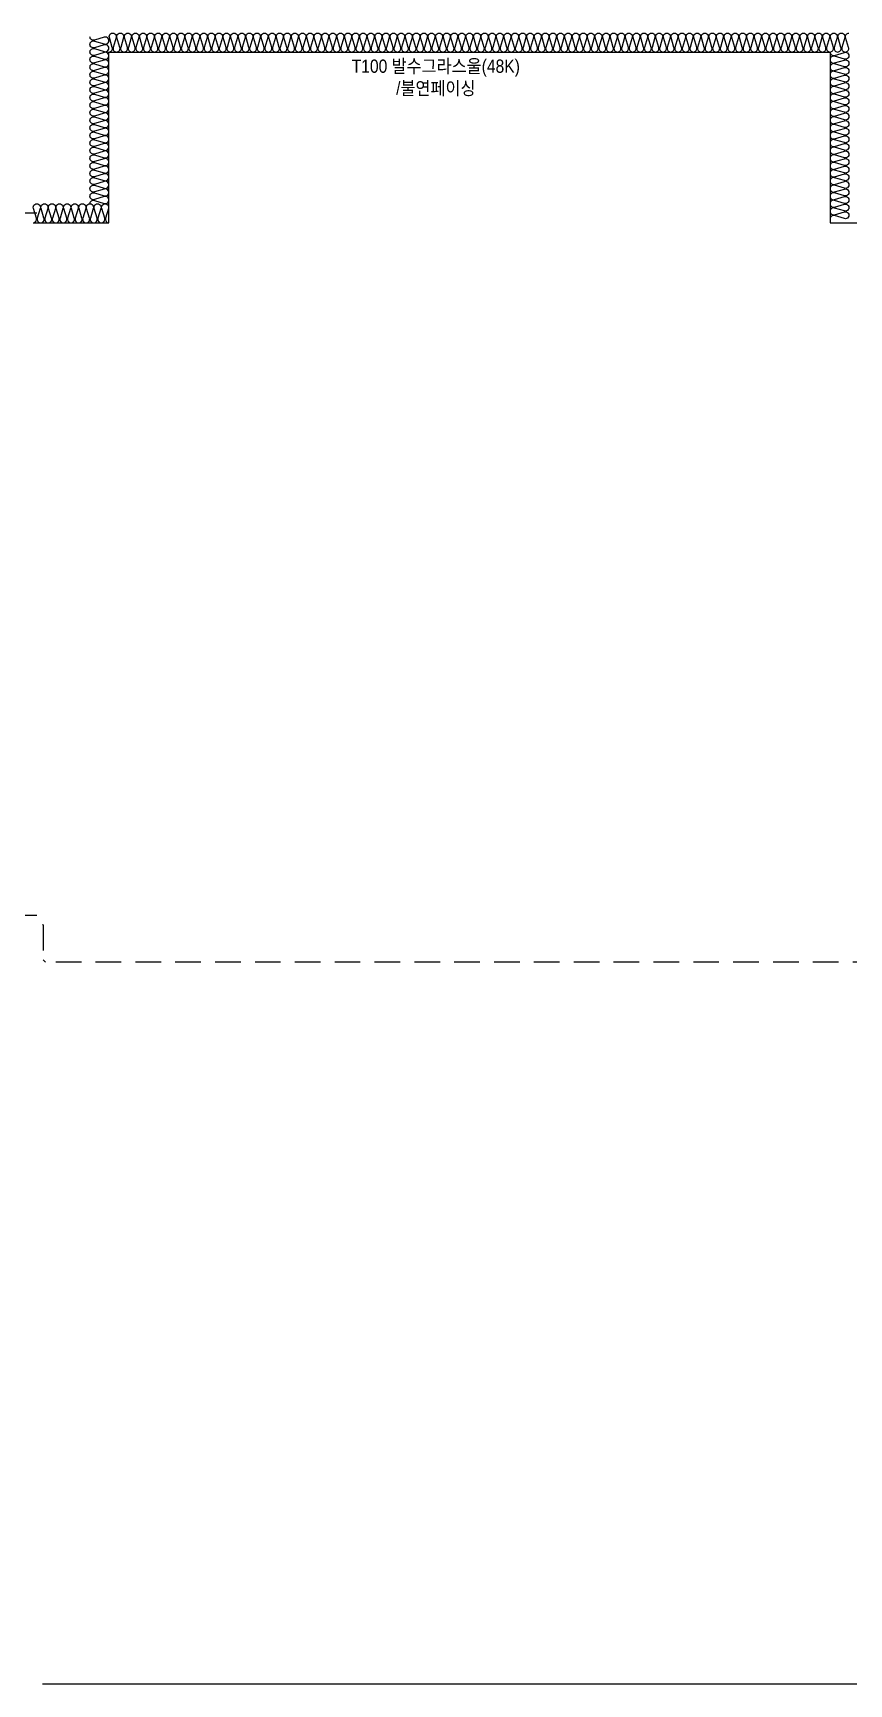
# Model space of a CAD drawing. Header units: millimetres. Extents: x 19868 to 801382, y -4805 to 85279.
# Drawn here: x 748688 to 752988, y 43679 to 52379 of the extents above; entities that cross this region are included whole.
import ezdxf
from ezdxf.enums import TextEntityAlignment as Align

# ---------------------------------------------------------------- set-up
doc = ezdxf.new("R2010")
doc.units = ezdxf.units.MM
doc.header["$LTSCALE"] = 250
doc.linetypes.add('HID', pattern=[2.8, 1.8, -1])
for name, color, linetype in [('A-ETC-8', 8, 'Continuous'), ('A-FIN', 6, 'Continuous'), ('A-WP', 1, 'HID'), ('INSUL', 8, 'Continuous'), ('ISL', 251, 'Continuous')]:
    doc.layers.add(name, color=color, linetype=linetype)
doc.layers.add('NOPLOT-단열', color=225, linetype='Continuous', plot=False)
doc.styles.add('Gdim', font='')
doc.styles.get('Gdim').set_extended_font_data('Dotum')

# ---------------------------------------------------------------- blocks, each defined once
blk = doc.blocks.new('그릴_3.8')
at = {"layer": 'INSUL'}
for p, q in [((-220, 3750), (20, 3750)), ((-220, 50), (20, 50))]:
    blk.add_line(p, q, dxfattribs=at)

msp = doc.modelspace()

# ---------------------------------------------------------------- linework, layer by layer
at = {"layer": 'A-FIN'}
msp.add_line((748738.2, 43678.9), (755488.2, 43678.9), dxfattribs=at)
at = {"layer": 'A-WP', "ltscale": 0.3}
for p, q in [((748741.2, 47678.9), (748738.2, 47678.9)), ((748741.2, 47678.9), (748741.2, 47494.1)), ((748753.4, 47481.9), (748741.2, 47494.1)), ((757973.1, 47481.9), (748753.4, 47481.9))]:
    msp.add_line(p, q, dxfattribs=at)
at = {"layer": 'ISL'}
for points in [[(749088.2, 52278.9, 0.509267), (749105.9, 52303.2), (749090.6, 52354.7, -1.372593), (749125.9, 52354.7), (749110.6, 52303.2, 0.509267), (749128.2, 52278.9, 0.509267), (749145.9, 52303.2), (749130.6, 52354.7, -1.372593), (749165.9, 52354.7), (749150.6, 52303.2, 0.509267), (749168.2, 52278.9, 0.509267), (749185.9, 52303.2), (749170.6, 52354.7, -1.372593), (749205.9, 52354.7), (749190.6, 52303.2, 0.509267), (749208.2, 52278.9, 0.509267), (749225.9, 52303.2), (749210.6, 52354.7, -1.372593), (749245.9, 52354.7), (749230.6, 52303.2, 0.509267), (749248.2, 52278.9, 0.509267), (749265.9, 52303.2), (749250.6, 52354.7, -1.372593), (749285.9, 52354.7), (749270.6, 52303.2, 0.509267), (749288.2, 52278.9, 0.509267), (749305.9, 52303.2), (749290.6, 52354.7, -1.372593), (749325.9, 52354.7), (749310.6, 52303.2, 0.509267), (749328.2, 52278.9, 0.509267), (749345.9, 52303.2), (749330.6, 52354.7, -1.372593), (749365.9, 52354.7), (749350.6, 52303.2, 0.509267), (749368.2, 52278.9, 0.509267), (749385.9, 52303.2), (749370.6, 52354.7, -1.372593), (749405.9, 52354.7), (749390.6, 52303.2, 0.509267), (749408.2, 52278.9, 0.509267), (749425.9, 52303.2), (749410.6, 52354.7, -1.372593), (749445.9, 52354.7), (749430.6, 52303.2, 0.509267), (749448.2, 52278.9, 0.509267), (749465.9, 52303.2), (749450.6, 52354.7, -1.372593), (749485.9, 52354.7), (749470.6, 52303.2, 0.509267), (749488.2, 52278.9, 0.509267), (749505.9, 52303.2), (749490.6, 52354.7, -1.372593), (749525.9, 52354.7), (749510.6, 52303.2, 0.509267), (749528.2, 52278.9, 0.509267), (749545.9, 52303.2), (749530.6, 52354.7, -1.372593), (749565.9, 52354.7), (749550.6, 52303.2, 0.509267), (749568.2, 52278.9, 0.509267), (749585.9, 52303.2), (749570.6, 52354.7, -1.372593), (749605.9, 52354.7), (749590.6, 52303.2, 0.509267), (749608.2, 52278.9, 0.509267), (749625.9, 52303.2), (749610.6, 52354.7, -1.372593), (749645.9, 52354.7), (749630.6, 52303.2, 0.509267), (749648.2, 52278.9, 0.509267), (749665.9, 52303.2), (749650.6, 52354.7, -1.372593), (749685.9, 52354.7), (749670.6, 52303.2, 0.509267), (749688.2, 52278.9, 0.509267), (749705.9, 52303.2), (749690.6, 52354.7, -1.372593), (749725.9, 52354.7), (749710.6, 52303.2, 0.509267), (749728.2, 52278.9, 0.509267), (749745.9, 52303.2), (749730.6, 52354.7, -1.372593), (749765.9, 52354.7), (749750.6, 52303.2, 0.509267), (749768.2, 52278.9, 0.509267), (749785.9, 52303.2), (749770.6, 52354.7, -1.372593), (749805.9, 52354.7), (749790.6, 52303.2, 0.509267), (749808.2, 52278.9, 0.509267), (749825.9, 52303.2), (749810.6, 52354.7, -1.372593), (749845.9, 52354.7), (749830.6, 52303.2, 0.509267), (749848.2, 52278.9, 0.509267), (749865.9, 52303.2), (749850.6, 52354.7, -1.372593), (749885.9, 52354.7), (749870.6, 52303.2, 0.509267), (749888.2, 52278.9, 0.509267), (749905.9, 52303.2), (749890.6, 52354.7, -1.372593), (749925.9, 52354.7), (749910.6, 52303.2, 0.509267), (749928.2, 52278.9, 0.509267), (749945.9, 52303.2), (749930.6, 52354.7, -1.372593), (749965.9, 52354.7), (749950.6, 52303.2, 0.509267), (749968.2, 52278.9, 0.509267), (749985.9, 52303.2), (749970.6, 52354.7, -1.372593), (750005.9, 52354.7), (749990.6, 52303.2, 0.509267), (750008.2, 52278.9, 0.509267), (750025.9, 52303.2), (750010.6, 52354.7, -1.372593), (750045.9, 52354.7), (750030.6, 52303.2, 0.509267), (750048.2, 52278.9, 0.509267), (750065.9, 52303.2), (750050.6, 52354.7, -1.372593), (750085.9, 52354.7), (750070.6, 52303.2, 0.509267), (750088.2, 52278.9, 0.509267), (750105.9, 52303.2), (750090.6, 52354.7, -1.372593), (750125.9, 52354.7), (750110.6, 52303.2, 0.509267), (750128.2, 52278.9, 0.509267), (750145.9, 52303.2), (750130.6, 52354.7, -1.372593), (750165.9, 52354.7), (750150.6, 52303.2, 0.509267), (750168.2, 52278.9, 0.509267), (750185.9, 52303.2), (750170.6, 52354.7, -1.372593), (750205.9, 52354.7), (750190.6, 52303.2, 0.509267), (750208.2, 52278.9, 0.509267), (750225.9, 52303.2), (750210.6, 52354.7, -1.372593), (750245.9, 52354.7), (750230.6, 52303.2, 0.509267), (750248.2, 52278.9, 0.509267), (750265.9, 52303.2), (750250.6, 52354.7, -1.372593), (750285.9, 52354.7), (750270.6, 52303.2, 0.509267), (750288.2, 52278.9, 0.509267), (750305.9, 52303.2), (750290.6, 52354.7, -1.372593), (750325.9, 52354.7), (750310.6, 52303.2, 0.509267), (750328.2, 52278.9, 0.509267), (750345.9, 52303.2), (750330.6, 52354.7, -1.372593), (750365.9, 52354.7), (750350.6, 52303.2, 0.509267), (750368.2, 52278.9, 0.509267), (750385.9, 52303.2), (750370.6, 52354.7, -1.372593), (750405.9, 52354.7), (750390.6, 52303.2, 0.509267), (750408.2, 52278.9, 0.509267), (750425.9, 52303.2), (750410.6, 52354.7, -1.372593), (750445.9, 52354.7), (750430.6, 52303.2, 0.509267), (750448.2, 52278.9, 0.509267), (750465.9, 52303.2), (750450.6, 52354.7, -1.372593), (750485.9, 52354.7), (750470.6, 52303.2, 0.509267), (750488.2, 52278.9, 0.509267), (750505.9, 52303.2), (750490.6, 52354.7, -1.372593), (750525.9, 52354.7), (750510.6, 52303.2, 0.509267), (750528.2, 52278.9, 0.509267), (750545.9, 52303.2), (750530.6, 52354.7, -1.372593), (750565.9, 52354.7), (750550.6, 52303.2, 0.509267), (750568.2, 52278.9, 0.509267), (750585.9, 52303.2), (750570.6, 52354.7, -1.372593), (750605.9, 52354.7), (750590.6, 52303.2, 0.509267), (750608.2, 52278.9, 0.509267), (750625.9, 52303.2), (750610.6, 52354.7, -1.372593), (750645.9, 52354.7), (750630.6, 52303.2, 0.509267), (750648.2, 52278.9, 0.509267), (750665.9, 52303.2), (750650.6, 52354.7, -1.372593), (750685.9, 52354.7), (750670.6, 52303.2, 0.509267), (750688.2, 52278.9, 0.509267), (750705.9, 52303.2), (750690.6, 52354.7, -1.372593), (750725.9, 52354.7), (750710.6, 52303.2, 0.509267), (750728.2, 52278.9, 0.509267), (750745.9, 52303.2), (750730.6, 52354.7, -1.372593), (750765.9, 52354.7), (750750.6, 52303.2, 0.509267), (750768.2, 52278.9, 0.509267), (750785.9, 52303.2), (750770.6, 52354.7, -1.372593), (750805.9, 52354.7), (750790.6, 52303.2, 0.509267), (750808.2, 52278.9, 0.509267), (750825.9, 52303.2), (750810.6, 52354.7, -1.372593), (750845.9, 52354.7), (750830.6, 52303.2, 0.509267), (750848.2, 52278.9, 0.509267), (750865.9, 52303.2), (750850.6, 52354.7, -1.372593), (750885.9, 52354.7), (750870.6, 52303.2, 0.509267), (750888.2, 52278.9, 0.509267), (750905.9, 52303.2), (750890.6, 52354.7, -1.372593), (750925.9, 52354.7), (750910.6, 52303.2, 0.509267), (750928.2, 52278.9, 0.509267), (750945.9, 52303.2), (750930.6, 52354.7, -1.372593), (750965.9, 52354.7), (750950.6, 52303.2, 0.509267), (750968.2, 52278.9, 0.509267), (750985.9, 52303.2), (750970.6, 52354.7, -1.372593), (751005.9, 52354.7), (750990.6, 52303.2, 0.509267), (751008.2, 52278.9, 0.509267), (751025.9, 52303.2), (751010.6, 52354.7, -1.372593), (751045.9, 52354.7), (751030.6, 52303.2, 0.509267), (751048.2, 52278.9, 0.509267), (751065.9, 52303.2), (751050.6, 52354.7, -1.372593), (751085.9, 52354.7), (751070.6, 52303.2, 0.509267), (751088.2, 52278.9, 0.509267), (751105.9, 52303.2), (751090.6, 52354.7, -1.372593), (751125.9, 52354.7), (751110.6, 52303.2, 0.509267), (751128.2, 52278.9, 0.509267), (751145.9, 52303.2), (751130.6, 52354.7, -1.372593), (751165.9, 52354.7), (751150.6, 52303.2, 0.509267), (751168.2, 52278.9, 0.509267), (751185.9, 52303.2), (751170.6, 52354.7, -1.372593), (751205.9, 52354.7), (751190.6, 52303.2, 0.509267), (751208.2, 52278.9, 0.509267), (751225.9, 52303.2), (751210.6, 52354.7, -1.372593), (751245.9, 52354.7), (751230.6, 52303.2, 0.509267), (751248.2, 52278.9, 0.509267), (751265.9, 52303.2), (751250.6, 52354.7, -1.372593), (751285.9, 52354.7), (751270.6, 52303.2, 0.509267), (751288.2, 52278.9, 0.509267), (751305.9, 52303.2), (751290.6, 52354.7, -1.372593), (751325.9, 52354.7), (751310.6, 52303.2, 0.509267), (751328.2, 52278.9, 0.509267), (751345.9, 52303.2), (751330.6, 52354.7, -1.372593), (751365.9, 52354.7), (751350.6, 52303.2, 0.509267), (751368.2, 52278.9, 0.509267), (751385.9, 52303.2), (751370.6, 52354.7, -1.372593), (751405.9, 52354.7), (751390.6, 52303.2, 0.509267), (751408.2, 52278.9, 0.509267), (751425.9, 52303.2), (751410.6, 52354.7, -1.372593), (751445.9, 52354.7), (751430.6, 52303.2, 0.509267), (751448.2, 52278.9, 0.509267), (751465.9, 52303.2), (751450.6, 52354.7, -1.372593), (751485.9, 52354.7), (751470.6, 52303.2, 0.509267), (751488.2, 52278.9, 0.509267), (751505.9, 52303.2), (751490.6, 52354.7, -1.372593), (751525.9, 52354.7), (751510.6, 52303.2, 0.509267), (751528.2, 52278.9, 0.509267), (751545.9, 52303.2), (751530.6, 52354.7, -1.372593), (751565.9, 52354.7), (751550.6, 52303.2, 0.509267), (751568.2, 52278.9, 0.509267), (751585.9, 52303.2), (751570.6, 52354.7, -1.372593), (751605.9, 52354.7), (751590.6, 52303.2, 0.509267), (751608.2, 52278.9, 0.509267), (751625.9, 52303.2), (751610.6, 52354.7, -1.372593), (751645.9, 52354.7), (751630.6, 52303.2, 0.509267), (751648.2, 52278.9, 0.509267), (751665.9, 52303.2), (751650.6, 52354.7, -1.372593), (751685.9, 52354.7), (751670.6, 52303.2, 0.509267), (751688.2, 52278.9, 0.509267), (751705.9, 52303.2), (751690.6, 52354.7, -1.372593), (751725.9, 52354.7), (751710.6, 52303.2, 0.509267), (751728.2, 52278.9, 0.509267), (751745.9, 52303.2), (751730.6, 52354.7, -1.372593), (751765.9, 52354.7), (751750.6, 52303.2, 0.509267), (751768.2, 52278.9, 0.509267), (751785.9, 52303.2), (751770.6, 52354.7, -1.372593), (751805.9, 52354.7), (751790.6, 52303.2, 0.509267), (751808.2, 52278.9, 0.509267), (751825.9, 52303.2), (751810.6, 52354.7, -1.372593), (751845.9, 52354.7), (751830.6, 52303.2, 0.509267), (751848.2, 52278.9, 0.509267), (751865.9, 52303.2), (751850.6, 52354.7, -1.372593), (751885.9, 52354.7), (751870.6, 52303.2, 0.509267), (751888.2, 52278.9, 0.509267), (751905.9, 52303.2), (751890.6, 52354.7, -1.372593), (751925.9, 52354.7), (751910.6, 52303.2, 0.509267), (751928.2, 52278.9, 0.509267), (751945.9, 52303.2), (751930.6, 52354.7, -1.372593), (751965.9, 52354.7), (751950.6, 52303.2, 0.509267), (751968.2, 52278.9, 0.509267), (751985.9, 52303.2), (751970.6, 52354.7, -1.372593), (752005.9, 52354.7), (751990.6, 52303.2, 0.509267), (752008.2, 52278.9, 0.509267), (752025.9, 52303.2), (752010.6, 52354.7, -1.372593), (752045.9, 52354.7), (752030.6, 52303.2, 0.509267), (752048.2, 52278.9, 0.509267), (752065.9, 52303.2), (752050.6, 52354.7, -1.372593), (752085.9, 52354.7), (752070.6, 52303.2, 0.509267), (752088.2, 52278.9, 0.509267), (752105.9, 52303.2), (752090.6, 52354.7, -1.372593), (752125.9, 52354.7), (752110.6, 52303.2, 0.509267), (752128.2, 52278.9, 0.509267), (752145.9, 52303.2), (752130.6, 52354.7, -1.372593), (752165.9, 52354.7), (752150.6, 52303.2, 0.509267), (752168.2, 52278.9, 0.509267), (752185.9, 52303.2), (752170.6, 52354.7, -1.372593), (752205.9, 52354.7), (752190.6, 52303.2, 0.509267), (752208.2, 52278.9, 0.509267), (752225.9, 52303.2), (752210.6, 52354.7, -1.372593), (752245.9, 52354.7), (752230.6, 52303.2, 0.509267), (752248.2, 52278.9, 0.509267), (752265.9, 52303.2), (752250.6, 52354.7, -1.372593), (752285.9, 52354.7), (752270.6, 52303.2, 0.509267), (752288.2, 52278.9, 0.509267), (752305.9, 52303.2), (752290.6, 52354.7, -1.372593), (752325.9, 52354.7), (752310.6, 52303.2, 0.509267), (752328.2, 52278.9, 0.509267), (752345.9, 52303.2), (752330.6, 52354.7, -1.372593), (752365.9, 52354.7), (752350.6, 52303.2, 0.509267), (752368.2, 52278.9, 0.509267), (752385.9, 52303.2), (752370.6, 52354.7, -1.372593), (752405.9, 52354.7), (752390.6, 52303.2, 0.509267), (752408.2, 52278.9, 0.509267), (752425.9, 52303.2), (752410.6, 52354.7, -1.372593), (752445.9, 52354.7), (752430.6, 52303.2, 0.509267), (752448.2, 52278.9, 0.509267), (752465.9, 52303.2), (752450.6, 52354.7, -1.372593), (752485.9, 52354.7), (752470.6, 52303.2, 0.509267), (752488.2, 52278.9, 0.509267), (752505.9, 52303.2), (752490.6, 52354.7, -1.372593), (752525.9, 52354.7), (752510.6, 52303.2, 0.509267), (752528.2, 52278.9, 0.509267), (752545.9, 52303.2), (752530.6, 52354.7, -1.372593), (752565.9, 52354.7), (752550.6, 52303.2, 0.509267), (752568.2, 52278.9, 0.509267), (752585.9, 52303.2), (752570.6, 52354.7, -1.372593), (752605.9, 52354.7), (752590.6, 52303.2, 0.509267), (752608.2, 52278.9, 0.509267), (752625.9, 52303.2), (752610.6, 52354.7, -1.372593), (752645.9, 52354.7), (752630.6, 52303.2, 0.509267), (752648.2, 52278.9, 0.509267), (752665.9, 52303.2), (752650.6, 52354.7, -1.372593), (752685.9, 52354.7), (752670.6, 52303.2, 0.509267), (752688.2, 52278.9, 0.509267), (752705.9, 52303.2), (752690.6, 52354.7, -1.372593), (752725.9, 52354.7), (752710.6, 52303.2, 0.509267), (752728.2, 52278.9, 0.509267), (752745.9, 52303.2), (752730.6, 52354.7, -1.372593), (752765.9, 52354.7), (752750.6, 52303.2, 0.509267), (752768.2, 52278.9, 0.509267), (752785.9, 52303.2), (752770.6, 52354.7, -1.372593), (752805.9, 52354.7), (752790.6, 52303.2, 0.509267), (752808.2, 52278.9, 0.509267), (752825.9, 52303.2), (752810.6, 52354.7, -1.372593), (752845.9, 52354.7), (752830.6, 52303.2, 0.509267), (752848.2, 52278.9, 0.509267), (752865.9, 52303.2), (752850.6, 52354.7, -1.372593), (752885.9, 52354.7), (752870.6, 52303.2, 0.509267), (752888.2, 52278.9, 0.509267), (752905.9, 52303.2), (752890.6, 52354.7, -1.372593), (752925.9, 52354.7), (752910.6, 52303.2, 0.509267), (752928.2, 52278.9, 0.509267), (752945.9, 52303.2), (752930.6, 52354.7, -1.372593), (752965.9, 52354.7), (752950.6, 52303.2, 0.509267), (752968.2, 52278.9, 0.509267), (752985.9, 52303.2), (752970.6, 52354.7, -0.508361), (752988.2, 52378.9, -0.508361)], [(748988.2, 51479, -0.509267), (749012.4, 51496.6), (749064, 51481.3, 1.372593), (749064, 51516.6), (749012.4, 51501.3, -0.509267), (748988.2, 51519, -0.509267), (749012.4, 51536.6), (749064, 51521.3, 1.372593), (749064, 51556.6), (749012.4, 51541.3, -0.509267), (748988.2, 51559, -0.509267), (749012.4, 51576.6), (749064, 51561.3, 1.372593), (749064, 51596.6), (749012.4, 51581.3, -0.509267), (748988.2, 51599, -0.509267), (749012.4, 51616.6), (749064, 51601.3, 1.372593), (749064, 51636.6), (749012.4, 51621.3, -0.509267), (748988.2, 51639, -0.509267), (749012.4, 51656.6), (749064, 51641.3, 1.372593), (749064, 51676.6), (749012.4, 51661.3, -0.509267), (748988.2, 51679, -0.509267), (749012.4, 51696.6), (749064, 51681.3, 1.372593), (749064, 51716.6), (749012.4, 51701.3, -0.509267), (748988.2, 51719, -0.509267), (749012.4, 51736.6), (749064, 51721.3, 1.372593), (749064, 51756.6), (749012.4, 51741.3, -0.509267), (748988.2, 51759, -0.509267), (749012.4, 51776.6), (749064, 51761.3, 1.372593), (749064, 51796.6), (749012.4, 51781.3, -0.509267), (748988.2, 51799, -0.509267), (749012.4, 51816.6), (749064, 51801.3, 1.372593), (749064, 51836.6), (749012.4, 51821.3, -0.509267), (748988.2, 51839, -0.509267), (749012.4, 51856.6), (749064, 51841.3, 1.372593), (749064, 51876.6), (749012.4, 51861.3, -0.509267), (748988.2, 51879, -0.509267), (749012.4, 51896.6), (749064, 51881.3, 1.372593), (749064, 51916.6), (749012.4, 51901.3, -0.509267), (748988.2, 51919, -0.509267), (749012.4, 51936.6), (749064, 51921.3, 1.372593), (749064, 51956.6), (749012.4, 51941.3, -0.509267), (748988.2, 51959, -0.509267), (749012.4, 51976.6), (749064, 51961.3, 1.372593), (749064, 51996.6), (749012.4, 51981.3, -0.509267), (748988.2, 51999, -0.509267), (749012.4, 52016.6), (749064, 52001.3, 1.372593), (749064, 52036.6), (749012.4, 52021.3, -0.509267), (748988.2, 52039, -0.509267), (749012.4, 52056.6), (749064, 52041.3, 1.372593), (749064, 52076.6), (749012.4, 52061.3, -0.509267), (748988.2, 52079, -0.509267), (749012.4, 52096.6), (749064, 52081.3, 1.372593), (749064, 52116.6), (749012.4, 52101.3, -0.509267), (748988.2, 52119, -0.509267), (749012.4, 52136.6), (749064, 52121.3, 1.372593), (749064, 52156.6), (749012.4, 52141.3, -0.509267), (748988.2, 52159, -0.509267), (749012.4, 52176.6), (749064, 52161.3, 1.372593), (749064, 52196.6), (749012.4, 52181.3, -0.509267), (748988.2, 52199, -0.509267), (749012.4, 52216.6), (749064, 52201.3, 1.372593), (749064, 52236.6), (749012.4, 52221.3, -0.509267), (748988.2, 52239, -0.509267), (749012.4, 52256.6), (749064, 52241.3, 1.372593), (749064, 52276.6), (749012.4, 52261.3, -0.509267), (748988.2, 52279, -0.509267), (749012.4, 52296.6), (749064, 52281.3, 1.372593), (749064, 52316.6), (749012.4, 52301.3, -0.509267), (748988.2, 52319, -0.509267), (749012.4, 52336.6), (749064, 52321.3, 1.372593), (749064, 52356.6), (749012.4, 52341.3, -0.509267), (748988.2, 52359)], [(752888.2, 52278.9, 0.509267), (752912.4, 52261.3), (752964, 52276.6, -1.372593), (752964, 52241.3), (752912.4, 52256.6, 0.509267), (752888.2, 52238.9, 0.509267), (752912.4, 52221.3), (752964, 52236.6, -1.372593), (752964, 52201.3), (752912.4, 52216.6, 0.509267), (752888.2, 52198.9, 0.509267), (752912.4, 52181.3), (752964, 52196.6, -1.372593), (752964, 52161.3), (752912.4, 52176.6, 0.509267), (752888.2, 52158.9, 0.509267), (752912.4, 52141.3), (752964, 52156.6, -1.372593), (752964, 52121.3), (752912.4, 52136.6, 0.509267), (752888.2, 52118.9, 0.509267), (752912.4, 52101.3), (752964, 52116.6, -1.372593), (752964, 52081.3), (752912.4, 52096.6, 0.509267), (752888.2, 52078.9, 0.509267), (752912.4, 52061.3), (752964, 52076.6, -1.372593), (752964, 52041.3), (752912.4, 52056.6, 0.509267), (752888.2, 52038.9, 0.509267), (752912.4, 52021.3), (752964, 52036.6, -1.372593), (752964, 52001.3), (752912.4, 52016.6, 0.509267), (752888.2, 51998.9, 0.509267), (752912.4, 51981.3), (752964, 51996.6, -1.372593), (752964, 51961.3), (752912.4, 51976.6, 0.509267), (752888.2, 51958.9, 0.509267), (752912.4, 51941.3), (752964, 51956.6, -1.372593), (752964, 51921.3), (752912.4, 51936.6, 0.509267), (752888.2, 51918.9, 0.509267), (752912.4, 51901.3), (752964, 51916.6, -1.372593), (752964, 51881.3), (752912.4, 51896.6, 0.509267), (752888.2, 51878.9, 0.509267), (752912.4, 51861.3), (752964, 51876.6, -1.372593), (752964, 51841.3), (752912.4, 51856.6, 0.509267), (752888.2, 51838.9, 0.509267), (752912.4, 51821.3), (752964, 51836.6, -1.372593), (752964, 51801.3), (752912.4, 51816.6, 0.509267), (752888.2, 51798.9, 0.509267), (752912.4, 51781.3), (752964, 51796.6, -1.372593), (752964, 51761.3), (752912.4, 51776.6, 0.509267), (752888.2, 51758.9, 0.509267), (752912.4, 51741.3), (752964, 51756.6, -1.372593), (752964, 51721.3), (752912.4, 51736.6, 0.509267), (752888.2, 51718.9, 0.509267), (752912.4, 51701.3), (752964, 51716.6, -1.372593), (752964, 51681.3), (752912.4, 51696.6, 0.509267), (752888.2, 51678.9, 0.509267), (752912.4, 51661.3), (752964, 51676.6, -1.372593), (752964, 51641.3), (752912.4, 51656.6, 0.509267), (752888.2, 51638.9, 0.509267), (752912.4, 51621.3), (752964, 51636.6, -1.372593), (752964, 51601.3), (752912.4, 51616.6, 0.509267), (752888.2, 51598.9, 0.509267), (752912.4, 51581.3), (752964, 51596.6, -1.372593), (752964, 51561.3), (752912.4, 51576.6, 0.509267), (752888.2, 51558.9, 0.509267), (752912.4, 51541.3), (752964, 51556.6, -1.372593), (752964, 51521.3), (752912.4, 51536.6, 0.509267), (752888.2, 51518.9, 0.509267), (752912.4, 51501.3), (752964, 51516.6, -1.372593), (752964, 51481.3), (752912.4, 51496.6, 0.509267), (752888.2, 51478.9, 0.509267), (752912.4, 51461.3), (752964, 51476.6, -1.372593), (752964, 51441.3), (752912.4, 51456.6, 0.509267), (752888.2, 51438.9, 0.509267), (752912.4, 51421.3), (752964, 51436.6, -1.372593), (752964, 51401.3), (752912.4, 51416.6, 0.509267), (752888.2, 51398.9)], [(748688.2, 51378.9, 0.509267), (748705.9, 51403.2), (748690.6, 51454.7, -1.372593), (748725.9, 51454.7), (748710.6, 51403.2, 0.509267), (748728.2, 51378.9, 0.509267), (748745.9, 51403.2), (748730.6, 51454.7, -1.372593), (748765.9, 51454.7), (748750.6, 51403.2, 0.509267), (748768.2, 51378.9, 0.509267), (748785.9, 51403.2), (748770.6, 51454.7, -1.372593), (748805.9, 51454.7), (748790.6, 51403.2, 0.509267), (748808.2, 51378.9, 0.509267), (748825.9, 51403.2), (748810.6, 51454.7, -1.372593), (748845.9, 51454.7), (748830.6, 51403.2, 0.509267), (748848.2, 51378.9, 0.509267), (748865.9, 51403.2), (748850.6, 51454.7, -1.372593), (748885.9, 51454.7), (748870.6, 51403.2, 0.509267), (748888.2, 51378.9, 0.509267), (748905.9, 51403.2), (748890.6, 51454.7, -1.372593), (748925.9, 51454.7), (748910.6, 51403.2, 0.509267), (748928.2, 51378.9, 0.509267), (748945.9, 51403.2), (748930.6, 51454.7, -1.372593), (748965.9, 51454.7), (748950.6, 51403.2, 0.509267), (748968.2, 51378.9, 0.509267), (748985.9, 51403.2), (748970.6, 51454.7, -1.372593), (749005.9, 51454.7), (748990.6, 51403.2, 0.509267), (749008.2, 51378.9, 0.509267), (749025.9, 51403.2), (749010.6, 51454.7, -1.372593), (749045.9, 51454.7), (749030.6, 51403.2, 0.509267), (749048.2, 51378.9, 0.509267), (749065.9, 51403.2), (749050.6, 51454.7, -1.372593), (749085.9, 51454.7), (749070.6, 51403.2, 0.509267), (749088.2, 51378.9)]]:
    msp.add_lwpolyline(points, format="xyb", dxfattribs=at)
msp.add_lwpolyline([(748688.2, 51378.9), (749088.2, 51378.9), (749088.2, 52278.9), (752888.2, 52278.9), (752888.2, 51378.9), (753888.2, 51378.9), (753888.2, 52298.9), (757888.2, 52298.9), (757888.2, 47578.9)], dxfattribs=at)

# ---------------------------------------------------------------- block references
at = {"layer": 'A-ETC-8', "xscale": -1}
msp.add_blockref('그릴_3.8', (748488.2, 47678.9), dxfattribs=at)

# ---------------------------------------------------------------- texts
at = {"layer": 'NOPLOT-단열', "style": 'Gdim', "width": 0.9}
for s, p in [('T100 발수그라스울(48K)', (750810.8, 52204.3)), ('/불연페이싱', (750810.8, 52087.9))]:
    msp.add_text(s, height=70, dxfattribs=at).set_placement(p, align=Align.MIDDLE_CENTER)

doc.saveas('drawing.dxf')
